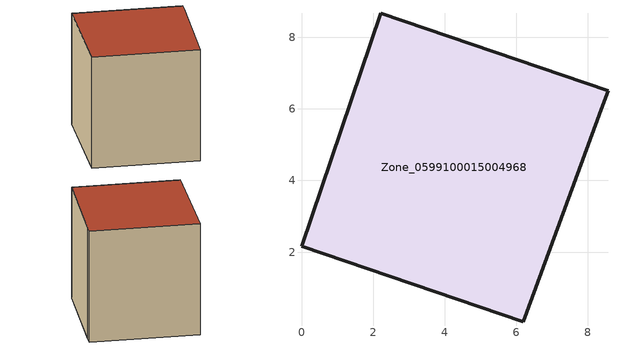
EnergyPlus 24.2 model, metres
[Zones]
Zone_0599100015004968
 floor ground (C_G): 0,2.17 2.22,8.68 8.56,6.51 8.42,6.1 6.2,0.05 z0.95
 wall outside (C_F): 2.22,8.68 0,2.17 6.2,0.05 8.42,6.1 8.56,6.51 2.22,8.68 z0.95:8.05
 roof outside (C_R): 8.42,6.1 8.56,6.51 2.22,8.68 0,2.17 6.2,0.05 z8.05
[BUILDING]
Pand.0599100015004968: North Axis=0; Terrain=City; Loads Convergence Tolerance Value=0.04; Temperature Convergence Tolerance Value=0.4; Solar Distribution=FullExterior; Maximum Number of Warmup Days=25; Minimum Number of Warmup Days=1
[Site:Location]
Rotterdam.The.Hague.AP_ZH_NLD Design_Conditions: Latitude=51.96; Longitude=4.45; Time Zone=1; Elevation=-4.5
[SITE:GROUNDTEMPERATURE:BUILDINGSURFACE]
18, 18, 18, 18, 18, 18, 18, 18, 18, 18, 18, 18
[MATERIAL] Thermal Absorptance=0.9; Solar Absorptance=0.7; Visible Absorptance=0.7
Name | Roughness | Thickness | Conductivity | Density | Specific Heat
G.TC.1946-1964 | MediumSmooth | 0.15 | 1 | 540 | 1210
F.TC.1946-1964 | Rough | 0.3 | 0.857143 | 1920 | 840
R.TC.1946-1964 | MediumRough | 0.2 | 0.235294 | 1500 | 1000
[CONSTRUCTION]
C_G: G.TC.1946-1964
C_F: F.TC.1946-1964
C_R: R.TC.1946-1964
[ZONE]
Zone_0599100015004968: Type=1; Multiplier=1; Ceiling Height=Autocalculate; Volume=Autocalculate; Floor Area=autocalculate; Part of Total Floor Area=Yes
[ZONEINFILTRATION:DESIGNFLOWRATE]
Infil_Zone_0599100015004968: Zone or ZoneList or Space or SpaceList=Zone_0599100015004968; Schedule=AlwaysOn; Design Flow Rate Calculation Method=Flow/Area; Flow Rate per Floor Area=0.003; Constant Term Coefficient=1; Temperature Term Coefficient=0; Velocity Term Coefficient=0; Velocity Squared Term Coefficient=0
[HVACTEMPLATE:ZONE:IDEALLOADSAIRSYSTEM]
Zone_0599100015004968: Maximum Heating Supply Air Temperature=50; Minimum Cooling Supply Air Temperature=13; Maximum Heating Supply Air Humidity Ratio=0.0156; Minimum Cooling Supply Air Humidity Ratio=0.0077; Heating Limit=NoLimit; Cooling Limit=NoLimit; Dehumidification Control Type=ConstantSensibleHeatRatio; Cooling Sensible Heat Ratio=0.7; Dehumidification Setpoint=60; Humidification Control Type=None; Humidification Setpoint=30; Outdoor Air Method=None; Outdoor Air Flow Rate per Person=0.00944; Outdoor Air Flow Rate per Zone Floor Area=0; Outdoor Air Flow Rate per Zone=0; Demand Controlled Ventilation Type=None; Outdoor Air Economizer Type=NoEconomizer; Heat Recovery Type=None; Sensible Heat Recovery Effectiveness=0.7; Latent Heat Recovery Effectiveness=0.65
[ZONECONTROL:THERMOSTAT]
ThermostatControl_Zone_0599100015004968: Zone or ZoneList=Zone_0599100015004968; Control Type Schedule=DualSetpointControlType; Control 1=Thermostat_Zone_0599100015004968; Temperature Difference Between Cutout And Setpoint=0
[THERMOSTATSETPOINT:DUALSETPOINT]
Thermostat_Zone_0599100015004968: Heating Setpoint Temperature Schedule=HeatingSetpoint_Zone_0599100015004968; Cooling Setpoint Temperature Schedule=CoolingSetpoint_Zone_0599100015004968
[SCHEDULE:COMPACT]
HeatingSetpoint_Zone_0599100015004968: Through: 12/31, For: AllDays, Until: 24:00, 21
CoolingSetpoint_Zone_0599100015004968: Through: 12/31, For: AllDays, Until: 24:00, 24
DualSetpointControlType: Through: 12/31, For: AllDays, Until: 24:00, 4
AlwaysOn: Through: 12/31, For: AllDays, Until: 24:00, 1
